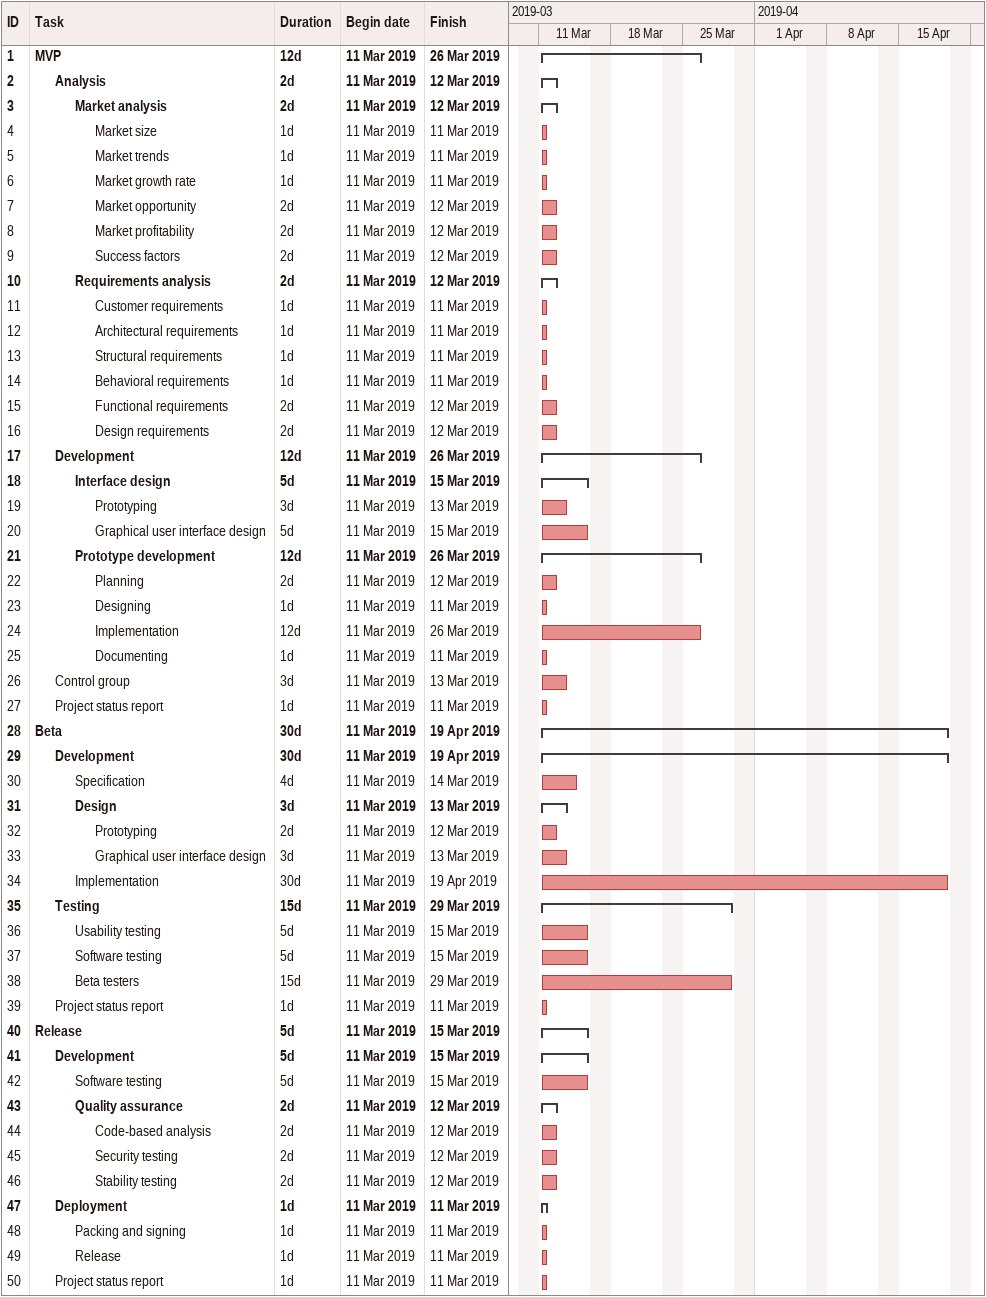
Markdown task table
| ID | Level | Task | Duration | Start | Finish |
|---|---|---|---|---|---|
| 1 | 1 | **MVP** | 12d | 2019-03-11 | 2019-03-26 |
| 2 | 2 | **Analysis** | 2d | 2019-03-11 | 2019-03-12 |
| 3 | 3 | **Market analysis** | 2d | 2019-03-11 | 2019-03-12 |
| 4 | 4 | Market size | 1d | 2019-03-11 | 2019-03-11 |
| 5 | 4 | Market trends | 1d | 2019-03-11 | 2019-03-11 |
| 6 | 4 | Market growth rate | 1d | 2019-03-11 | 2019-03-11 |
| 7 | 4 | Market opportunity | 2d | 2019-03-11 | 2019-03-12 |
| 8 | 4 | Market profitability | 2d | 2019-03-11 | 2019-03-12 |
| 9 | 4 | Success factors | 2d | 2019-03-11 | 2019-03-12 |
| 10 | 3 | **Requirements analysis** | 2d | 2019-03-11 | 2019-03-12 |
| 11 | 4 | Customer requirements | 1d | 2019-03-11 | 2019-03-11 |
| 12 | 4 | Architectural requirements | 1d | 2019-03-11 | 2019-03-11 |
| 13 | 4 | Structural requirements | 1d | 2019-03-11 | 2019-03-11 |
| 14 | 4 | Behavioral requirements | 1d | 2019-03-11 | 2019-03-11 |
| 15 | 4 | Functional requirements | 2d | 2019-03-11 | 2019-03-12 |
| 16 | 4 | Design requirements | 2d | 2019-03-11 | 2019-03-12 |
| 17 | 2 | **Development** | 12d | 2019-03-11 | 2019-03-26 |
| 18 | 3 | **Interface design** | 5d | 2019-03-11 | 2019-03-15 |
| 19 | 4 | Prototyping | 3d | 2019-03-11 | 2019-03-13 |
| 20 | 4 | Graphical user interface design | 5d | 2019-03-11 | 2019-03-15 |
| 21 | 3 | **Prototype development** | 12d | 2019-03-11 | 2019-03-26 |
| 22 | 4 | Planning | 2d | 2019-03-11 | 2019-03-12 |
| 23 | 4 | Designing | 1d | 2019-03-11 | 2019-03-11 |
| 24 | 4 | Implementation | 12d | 2019-03-11 | 2019-03-26 |
| 25 | 4 | Documenting | 1d | 2019-03-11 | 2019-03-11 |
| 26 | 2 | Control group | 3d | 2019-03-11 | 2019-03-13 |
| 27 | 2 | Project status report | 1d | 2019-03-11 | 2019-03-11 |
| 28 | 1 | **Beta** | 30d | 2019-03-11 | 2019-04-19 |
| 29 | 2 | **Development** | 30d | 2019-03-11 | 2019-04-19 |
| 30 | 3 | Specification | 4d | 2019-03-11 | 2019-03-14 |
| 31 | 3 | **Design** | 3d | 2019-03-11 | 2019-03-13 |
| 32 | 4 | Prototyping | 2d | 2019-03-11 | 2019-03-12 |
| 33 | 4 | Graphical user interface design | 3d | 2019-03-11 | 2019-03-13 |
| 34 | 3 | Implementation | 30d | 2019-03-11 | 2019-04-19 |
| 35 | 2 | **Testing** | 15d | 2019-03-11 | 2019-03-29 |
| 36 | 3 | Usability testing | 5d | 2019-03-11 | 2019-03-15 |
| 37 | 3 | Software testing | 5d | 2019-03-11 | 2019-03-15 |
| 38 | 3 | Beta testers | 15d | 2019-03-11 | 2019-03-29 |
| 39 | 2 | Project status report | 1d | 2019-03-11 | 2019-03-11 |
| 40 | 1 | **Release** | 5d | 2019-03-11 | 2019-03-15 |
| 41 | 2 | **Development** | 5d | 2019-03-11 | 2019-03-15 |
| 42 | 3 | Software testing | 5d | 2019-03-11 | 2019-03-15 |
| 43 | 3 | **Quality assurance** | 2d | 2019-03-11 | 2019-03-12 |
| 44 | 4 | Code-based analysis | 2d | 2019-03-11 | 2019-03-12 |
| 45 | 4 | Security testing | 2d | 2019-03-11 | 2019-03-12 |
| 46 | 4 | Stability testing | 2d | 2019-03-11 | 2019-03-12 |
| 47 | 2 | **Deployment** | 1d | 2019-03-11 | 2019-03-11 |
| 48 | 3 | Packing and signing | 1d | 2019-03-11 | 2019-03-11 |
| 49 | 3 | Release | 1d | 2019-03-11 | 2019-03-11 |
| 50 | 2 | Project status report | 1d | 2019-03-11 | 2019-03-11 |
